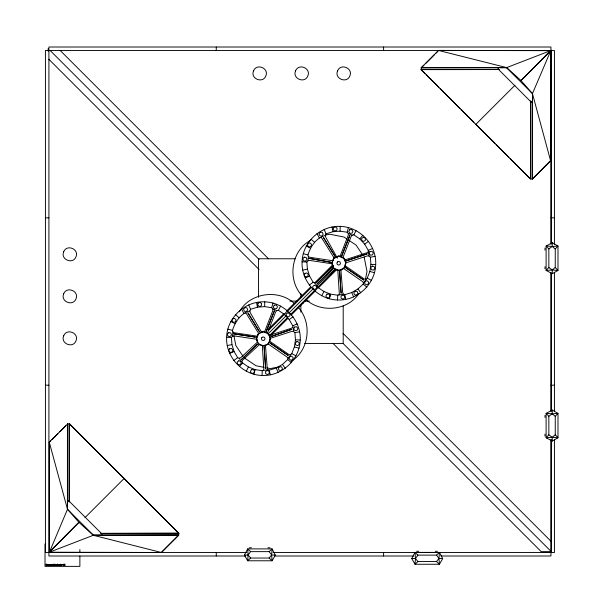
<?xml version="1.0" encoding="UTF-8"?>
<svg xmlns="http://www.w3.org/2000/svg" width="603" height="603" viewBox="0 0 603 603"><rect width="100%" height="100%" fill="white"/><g stroke="black" fill="none" stroke-linecap="round" stroke-linejoin="round"><path stroke-width="0.9" d="M49.31 552.122L49.265 442.142L67.709 423.879M69.277 502.05L69.368 423.713L178.895 533.248L101.372 533.451M425.107 73.476L421.037 69.639L530.572 179.166L530.655 100.829M498.274 67.724L498.274 69.405L421.241 69.405L421.241 67.724L438.577 50.388L550.539 50.667L550.667 160.737L532.313 179.091L550.577 160.647L550.629 50.758M67.619 423.788L67.483 509.271L49.401 552.212L161.355 552.491L178.692 535.163L178.692 533.482L101.658 533.482L101.658 535.163M532.313 179.091L532.449 93.616L550.712 50.848L521.007 80.553L550.539 50.667L506.656 67.604L421.241 67.724L423.901 65.245M261.461 332.072L250.253 312.686L249.876 310.929L250.592 309.294L257.451 307.176L264.604 306.633L271.697 307.696L272.82 308.97L272.805 310.658L264.566 331.869C255.785 330.301 253.509 344.434 262.343 345.7C271.124 347.268 273.4 333.135 264.566 331.869M337.386 258.174L325.718 237.22L325.341 235.471L326.057 233.828L332.916 231.71L340.069 231.168L347.162 232.23L348.278 233.504L348.27 235.193L340.032 256.403C331.251 254.835 328.974 268.968 337.808 270.234C346.589 271.802 348.866 257.669 340.032 256.403M548.843 248.949L546.107 246.016L552.205 246.469L557.986 246.016L555.25 248.949L555.25 267.498L557.986 270.43L552.205 269.978L546.107 270.43L548.843 267.498L548.843 248.949L552.205 246.469L552.333 242.753L557.986 246.016L557.986 270.43L552.333 273.694L546.107 270.43L546.107 246.016L552.333 242.753M548.843 416.289L546.107 413.356L552.205 413.809L557.986 413.356L555.25 416.289L555.25 434.838L557.986 437.77L552.205 437.318L546.107 437.77L548.843 434.838L548.843 416.289L552.205 413.809L552.333 410.093L557.986 413.356L557.986 437.77L552.333 441.034L546.107 437.77L546.107 413.356L552.333 410.093M262.071 375.465C281.752 376.415 299.736 359.705 300.234 340.009C301.191 320.329 284.48 302.337 264.777 301.839C245.097 300.889 227.112 317.6 226.615 337.296C225.665 356.984 242.368 374.968 262.071 375.465L262.245 370.672L267.943 369.684L269.307 370.144L276.257 368.011L282.468 364.423L287.729 359.539L287.993 358.28L291.762 353.607L294.385 346.929L295.447 339.828L294.905 332.675L293.578 331.446L292.787 325.824L289.199 319.613L284.315 314.351L278.382 310.311L276.762 310.605L272.82 308.97M264.604 306.633L264.777 301.839M337.537 300C357.217 300.95 375.202 284.239 375.699 264.544C376.656 244.863 359.946 226.871 340.243 226.381C320.562 225.424 302.578 242.135 302.08 261.83C301.131 281.518 317.834 299.503 337.537 300L337.71 295.206L343.409 294.219L344.765 294.679L351.722 292.553L357.933 288.958L363.194 284.073L363.458 282.815L367.227 278.141L369.85 271.463L370.913 264.37L370.37 257.21L369.044 255.981L368.252 250.358L364.664 244.147L359.78 238.886L353.848 234.846L352.227 235.14L348.278 233.504M340.069 231.168L340.243 226.381M101.583 535.132L101.666 533.693L68.938 500.965L67.438 501.176L67.506 509.264L79.023 522.417L93.284 535.283L161.355 552.491L178.692 535.163L93.284 535.283L49.401 552.212L78.933 522.326L49.22 552.039M498.349 67.755L498.266 69.187L530.994 101.915L532.502 101.711L532.426 93.623L520.917 80.47L506.656 67.604L438.667 50.479M262.245 370.672L255.152 369.609L248.474 366.993L242.542 362.953L239.195 358.28L237.657 357.7L234.062 351.481L231.944 344.63L231.401 337.476L232.562 336.203L232.871 331.929L232.472 330.376C235.125 321.866 240.755 313.228 249.876 310.929M337.71 295.206L330.617 294.143L323.932 291.528L318.007 287.488L314.66 282.815L313.123 282.234L309.527 276.023L307.409 269.164L306.867 262.011L308.027 260.737L308.337 256.463L307.937 254.911C310.59 246.401 316.221 237.763 325.341 235.471M269.149 558.039L271.629 554.994L272.074 548.896L247.667 548.896L244.403 555.122L247.667 560.775L272.074 560.775L275.337 555.122L272.074 548.896L269.149 551.632L250.592 551.632L247.667 548.896L248.112 554.994L247.667 560.775L250.592 558.039L269.149 558.039L272.074 560.775L271.629 554.994L269.149 551.632M436.489 561.529L438.969 558.476L439.421 552.386L415.007 552.386L411.743 558.612L415.007 564.265L439.421 564.265L442.685 558.612L439.421 552.386L436.489 555.122L417.939 555.122L415.007 552.386L415.459 558.476L415.007 564.265L417.939 561.529L436.489 561.529L439.421 564.265L438.969 558.476L436.489 555.122M365.41 279.483L367.008 271.463L364.167 257.21M253.916 374.237L255.152 369.609M271.697 307.696L272.94 303.068M329.381 298.771L330.617 294.143M347.162 232.23L348.406 227.602M263.405 370.265L263.843 369.119L262.343 345.7M338.871 294.799L339.308 293.653L337.808 270.234M267.461 333.037L275.684 311.849L276.762 310.605M342.926 257.571L351.15 236.384L352.227 235.14M257.421 335.818L258.446 333.346M269.714 339.949L270.4 338.298L291.777 331.379L293.578 331.446M332.539 261.182L333.911 257.88M345.18 264.483L345.866 262.833L367.242 255.913L369.044 255.981M241.924 361.627L242.496 360.285L259.448 344.532M317.382 286.161L317.954 284.82L334.914 269.066M246.235 371.229L248.474 366.993M278.382 310.311L280.621 306.075M321.701 295.764L323.932 291.528M353.848 234.846L356.079 230.61M239.399 311.789C249.77 292.613 278.563 288.762 294.362 303.475M359.124 293.277C347.931 310.688 320.736 313.289 305.676 299.322M244.403 555.122L248.112 554.994L250.592 551.632M411.743 558.612L415.459 558.476L417.939 555.122M239.414 366.586L242.542 362.953M284.315 314.351L287.435 310.718M314.879 291.121L318.007 287.488M359.78 238.886L362.9 235.253M425.831 63.315L434.175 54.971M436.097 53.041L438.027 51.119M50.667 440.921L49.265 442.142L67.483 509.271L93.375 535.132M51.979 439.61L57.873 433.715M59.84 431.748L65.742 425.846M69.368 423.713L178.782 533.361M268.32 329.253L283.546 314.027M286.855 310.718L310.688 286.885M314.66 282.913L332.532 265.041M268.297 330.55L284.842 314.005M287.495 311.352L311.321 287.525M316.62 282.227L333.173 265.682M475.805 124.406L514.962 85.242M267.853 334.077L286.387 315.542M289.033 312.897L313.53 288.4M84.97 517.645L124.135 478.481M269.39 335.622L287.262 317.743M290.578 314.434L314.404 290.608M317.713 287.292L335.592 269.42M270.694 335.592L287.902 318.384M291.211 315.075L315.045 291.241M318.354 287.933L336.889 269.398M332.818 266.76L316.183 282.212L314.66 282.815M257.353 342.225L240.725 357.677L239.195 358.28M368.154 251.768L367.084 252.687L345.022 259.878M292.689 327.233L291.618 328.153L269.556 335.343M552.333 273.694L552.205 269.978L555.25 267.498M552.333 441.034L552.205 437.318L555.25 434.838M309.264 285.076L313.123 282.234M364.664 244.147L368.516 241.298M233.798 360.541L237.657 357.7M289.199 319.613L293.05 316.763M310.206 240.574C291.03 250.946 287.179 279.747 301.892 295.538M291.339 361.212C309.377 350.32 312.346 322.545 298.146 307.259M305.141 277.938L309.527 276.023M368.252 250.358L372.646 248.436M229.675 353.403L234.062 351.481M292.787 325.824L297.181 323.901M337.213 256.509L338.863 255.83L340.514 256.509M301.575 303.859L303.03 303.256M260.918 332.321L263.398 331.296L265.049 331.974M325.296 235.095L329.751 234.205L344.004 237.047L347.026 239.059M279.197 366.82L270.287 368.591L266.722 367.883M302.698 270.061L307.409 269.164M370.37 257.21L375.081 256.32M227.241 345.527L231.944 344.63M294.905 332.675L299.616 331.786M308.027 260.737L309.716 260.436L331.929 263.767M232.562 336.203L234.25 335.901L256.463 339.233M421.037 69.639L499.374 69.549M100.558 533.331L178.895 533.248M93.284 535.283L177.666 535.072M421.241 67.724L506.678 67.724M532.502 101.952L530.821 101.952L530.821 178.978L532.502 178.978L532.502 93.548M45.429 217.834L48.911 217.834M550.938 217.834L554.428 217.834M295.229 258.77L258.544 258.77L258.544 297.339M289.832 301.101L297.196 301.101M304.553 301.101L309.339 301.101M304.636 343.439L343.205 343.439L343.205 305.804M45.429 385.181L48.911 385.181M550.938 385.181L554.428 385.181M67.43 500.935L69.111 500.935L69.111 423.901L67.43 423.901L67.43 509.331M93.254 535.163L178.692 535.163M249.273 547.78L251.391 547.78M267.951 547.78L270.069 547.78M416.613 551.263L418.731 551.263M435.298 551.263L437.416 551.263M343.017 333.308L551.278 541.569L551.278 551.632L541.215 551.632L332.954 343.371M246.755 552.521L45.429 552.521L45.429 50.494L554.428 50.494L554.428 244.162M273.106 552.521L435.743 552.521M437.183 552.521L554.428 552.521L554.428 439.708M245.398 556.004L48.911 556.004L48.911 47.011L550.938 47.011L550.938 244.162M274.546 556.004L413.681 556.004M440.944 556.004L550.938 556.004L550.938 439.708M438.969 558.476L442.685 558.612M271.629 554.994L275.337 555.122M302.08 261.83L306.867 262.011M370.913 264.37L375.699 264.544M226.615 337.296L231.401 337.476M295.447 339.828L300.234 340.009M332.426 260.692L309.716 257.285L308.337 256.463M256.961 336.157L234.25 332.75L232.871 331.929M365.991 279.287L364.325 279.023L345.413 265.946M290.525 354.752L288.86 354.489L269.948 341.404M264.046 367.348L256.026 365.757L243.944 357.677M93.194 535.193L95.01 535.652M303.301 253.675L307.937 254.911M369.85 271.463L374.478 272.699M227.844 329.14L232.472 330.376M294.385 346.929L299.013 348.165M320.592 237.461L321.798 238.079L334.205 258.137M245.127 312.927L246.333 313.545L258.747 333.602M306.316 245.994L310.553 248.232M367.227 278.141L371.471 280.38M230.851 321.459L235.087 323.698M291.762 353.607L296.005 355.845M348.542 240.069L356.094 245.119L362.652 254.941M343.627 268.501L362.765 281.737L363.458 282.815M268.169 343.966L287.299 357.202L287.993 358.28M548.843 267.498L552.205 269.978M548.843 434.838L552.205 437.318M552.205 246.469L555.25 248.949M552.205 413.809L555.25 416.289M310.96 239.18L314.593 242.3M363.194 284.073L366.828 287.201M235.494 314.645L239.127 317.766M287.729 359.539L291.362 362.659M506.558 67.755L532.449 93.616L550.577 160.647M426.434 74.802L438.969 87.337M440.288 88.656L460.081 108.45M461.401 109.769L473.935 122.303M475.918 124.286L495.055 143.424M496.375 144.743L508.909 157.277M510.228 158.597L530.022 178.39M60.232 50.531L268.493 258.785M50.17 50.531L259.132 259.486M342.979 343.341L551.278 551.632M48.843 59.26L259.102 269.518M415.459 558.476L417.939 561.529M248.112 554.994L250.592 558.039M357.933 288.958L360.782 292.809M282.468 364.423L285.317 368.275M242.934 356.169L235.863 345.594L233.919 335.788M316.997 233.565L319.311 237.914M241.532 309.03L243.853 313.379M343.409 294.219L342.73 292.877L340.914 270.031M267.943 369.684L267.265 368.343L265.448 345.496M324.143 229.434L326.057 233.828M351.722 292.553L353.644 296.94M248.677 304.899L250.592 309.294M276.257 368.011L278.179 372.405M343.816 257.88L344.841 260.353M332.2 263.654L333.225 266.134M268.35 333.346L269.375 335.818M256.396 338.298L257.074 339.949M344.765 294.679L345.76 299.374M269.307 370.144L270.295 374.84M332.019 226.999L332.916 231.71M256.554 302.465L257.451 307.176M554.428 272.36L554.428 411.502M551.27 50.162L551.27 243.959M551.27 273.121L551.27 411.412M551.27 439.632L551.27 541.23M550.938 272.805L550.938 410.975M544.991 248.021L544.991 250.139M544.991 266.707L544.991 268.825M544.991 415.361L544.991 417.48M544.991 434.047L544.991 436.165M383.598 47.011L383.598 50.494M383.598 552.521L383.598 556.004M300.874 293.578L300.874 297.422M300.874 304.786L300.874 312.143M216.258 47.011L216.258 50.494M216.258 552.521L216.258 556.004M79.875 549.567L79.875 552.363M79.875 556.102L79.875 566.375L45.014 566.375L45.014 543.959M48.18 48.534L48.18 51.278M47.004 564.363C47.072 567.333 47.366 562.154 46.544 565.275C46.062 561.001 45.451 568.539 47.004 564.363M57.134 564.996C56.569 566.225 56.561 563.797 57.134 564.996M51.165 564.898C51.443 566.307 52.024 563.956 51.165 564.898M51.858 564.981C50.742 566.692 50.825 563.051 51.858 564.981M52.883 564.981C51.941 566.775 51.866 563.292 52.883 564.981M58.257 564.905C58.966 566.616 59.132 563.571 58.257 564.905M61.612 564.981C60.692 566.76 60.594 563.3 61.612 564.981M49.333 564.905C49.996 566.624 50.524 563.767 49.333 564.905M55.393 564.905C56.064 566.632 56.561 563.745 55.393 564.905M57.3 564.981C56.35 567.046 56.215 563.353 57.3 564.981M55.016 564.529L54.323 564.762L54.323 564.31L55.016 564.529M47.388 565.162C48.888 566.187 47.652 563.504 47.403 565.109M59.2 565.162C60.692 566.194 59.411 563.504 59.215 565.109M63.767 564.574C63.134 567.084 62.742 563.308 63.767 564.574M52.71 564.981C52.129 566.27 52.107 563.775 52.71 564.981M61.446 564.981C60.873 566.285 60.835 563.767 61.446 564.981M257.994 303.181L257.767 305.276L259.463 306.512L261.385 305.661L261.612 303.573L259.916 302.337L257.994 303.181M333.459 227.723L333.233 229.811L334.929 231.047L336.851 230.195L337.077 228.107L335.381 226.871L333.459 227.723M55.197 564.514L55.242 565.486L54.73 564.913L54.142 565.486L54.142 564.159L55.197 564.514M48.021 565.124L47.547 565.222L48.021 565.124M59.833 565.124L59.373 565.29L59.833 565.124M233.632 333.836L255.363 337.122L233.632 333.836M309.098 258.37L331.303 262.335L309.098 258.37M50.584 564.83C49.868 566.421 51.195 563.594 50.584 564.83M61.988 564.83C61.272 566.421 62.599 563.594 61.988 564.83M289.553 356.833L289.154 358.898L290.752 360.27L292.734 359.576L293.126 357.511L291.535 356.139L289.553 356.833M365.019 281.367L364.619 283.433L366.209 284.804L368.199 284.111L368.591 282.046L367.001 280.674L365.019 281.367M49.521 564.807L50.041 564.921L49.521 564.807M55.582 564.807L56.102 564.921L55.582 564.807M63.684 251.768C60.24 259.539 72.918 264.792 75.978 256.863C79.423 249.092 66.745 243.838 63.684 251.768M63.684 293.789C60.24 301.56 72.918 306.814 75.978 298.877C79.423 291.106 66.745 285.852 63.684 293.789M63.684 335.803C60.24 343.574 72.918 348.828 75.978 340.899C79.423 333.12 66.745 327.866 63.684 335.803M253.531 70.875C250.087 78.646 262.765 83.9 265.825 75.963C269.27 68.192 256.592 62.938 253.531 70.875M295.545 70.875C292.101 78.646 304.786 83.9 307.839 75.963C311.291 68.192 298.606 62.938 295.545 70.875M337.567 70.875C334.122 78.646 346.8 83.9 349.861 75.963C353.305 68.192 340.627 62.938 337.567 70.875M232.517 318.919L232.004 320.954L233.512 322.417L235.532 321.844L236.044 319.809L234.537 318.346L232.517 318.919M307.982 243.454L307.47 245.489L308.977 246.951L310.997 246.378L311.51 244.343L310.002 242.881L307.982 243.454M294.385 327.127L293.706 329.117L295.093 330.7L297.158 330.293L297.829 328.303L296.45 326.72L294.385 327.127M369.85 251.662L369.172 253.652L370.559 255.235L372.616 254.828L373.295 252.838L371.915 251.255L369.85 251.662M229.509 348.768L228.718 350.72L230.007 352.378L232.087 352.092L232.879 350.139L231.59 348.481L229.509 348.768M304.975 273.31L304.183 275.254L305.472 276.913L307.553 276.626L308.344 274.682L307.055 273.016L304.975 273.31M274.365 310.877L266.338 331.198L274.365 310.877M349.83 235.411L341.539 256.381L349.83 235.411M258.446 333.836L256.396 338.788L258.446 343.74L263.398 345.79L268.35 343.74L270.4 338.788L268.35 333.836L263.398 331.786L258.446 333.836M261.928 337.424L261.393 338.713L261.928 340.002L263.217 340.529L264.506 340.002L265.041 338.713L264.506 337.424L263.217 336.889L261.928 337.424M333.911 258.378L331.861 263.33L333.911 268.275L338.863 270.332L343.816 268.275L345.866 263.33L343.816 258.378L338.863 256.32L333.911 258.378M337.394 261.958L336.858 263.247L337.394 264.536L338.682 265.071L339.971 264.536L340.499 263.247L339.971 261.958L338.682 261.423L337.394 261.958M274.222 305.141L273.28 307.017L274.425 308.781L276.528 308.661L277.478 306.784L276.325 305.028L274.222 305.141M349.687 229.675L348.745 231.552L349.891 233.316L351.994 233.195L352.936 231.318L351.79 229.562L349.687 229.675M251.451 369.647L250.396 371.463L251.436 373.287L253.539 373.295L254.594 371.478L253.546 369.654L251.451 369.647M326.909 294.181L325.854 295.998L326.901 297.822L329.004 297.829L330.06 296.013L329.012 294.189L326.909 294.181M64.807 564.159L64.476 564.664L63.91 564.159L64.355 564.8L63.88 565.486L64.468 564.936L65.049 565.486L64.807 564.159M270.114 343.032L288.113 355.416L270.114 343.032M344.991 267.182L363.579 279.958L344.991 267.182M244.743 307.643L243.537 309.369L244.434 311.276L246.529 311.45L247.727 309.723L246.838 307.816L244.743 307.643M320.208 232.178L319.002 233.904L319.899 235.811L321.994 235.984L323.193 234.258L322.296 232.351L320.208 232.178M279.739 366.601L278.33 368.162L278.978 370.159L281.028 370.604L282.438 369.044L281.797 367.046L279.739 366.601M355.205 291.136L353.795 292.696L354.443 294.694L356.494 295.138L357.903 293.578L357.262 291.581L355.205 291.136M228.786 332.6L227.361 334.145L227.979 336.15L230.029 336.617L231.462 335.072L230.836 333.067L228.786 332.6M304.251 257.134L302.827 258.679L303.445 260.684L305.495 261.152L306.927 259.614L306.301 257.602L304.251 257.134M49.024 564.514L48.602 564.928C47.886 563.134 49.258 566.918 48.858 564.875L49.024 564.514M257.255 344.245L241.532 359.418L257.255 344.245M333.255 268.327L316.997 283.953L333.255 268.327M372.443 266.051L370.83 267.393L371.192 269.466L373.167 270.189L374.78 268.84L374.418 266.775L372.443 266.051M296.978 341.517L295.364 342.858L295.726 344.931L297.701 345.655L299.314 344.305L298.952 342.24L296.978 341.517M314.299 285.287L312.671 286.613L313.01 288.694L314.97 289.44L316.598 288.106L316.266 286.033L314.299 285.287M238.833 360.752L237.205 362.079L237.544 364.159L239.504 364.905L241.14 363.571L240.801 361.499L238.833 360.752M363.458 237.258L361.679 238.366L361.747 240.469L363.594 241.456L365.38 240.348L365.312 238.245L363.458 237.258M288 312.723L286.214 313.831L286.282 315.934L288.136 316.922L289.915 315.814L289.847 313.711L288 312.723M342.836 294.942L341.042 296.028L341.079 298.131L342.926 299.148L344.72 298.055L344.682 295.952L342.836 294.942M267.37 370.408L265.576 371.493L265.614 373.596L267.461 374.606L269.255 373.521L269.217 371.418L267.37 370.408M323.404 237.446L335.268 256.667L323.404 237.446M247.939 312.912L259.35 331.552L247.939 312.912M291.709 329.359L271.056 336.542L291.709 329.359M367.167 253.893L345.775 261.024L367.167 253.893M53.426 565.486L53.109 564.25L53.426 565.486M60.617 565.486L60.3 564.25L60.617 565.486M339.579 271.335L341.102 293.133L339.579 271.335M264.129 346.8L265.637 368.599L264.129 346.8M57.662 564.159L57.496 565.486L57.662 564.159M58.069 564.521L57.903 565.486L58.069 564.521"/></g></svg>
